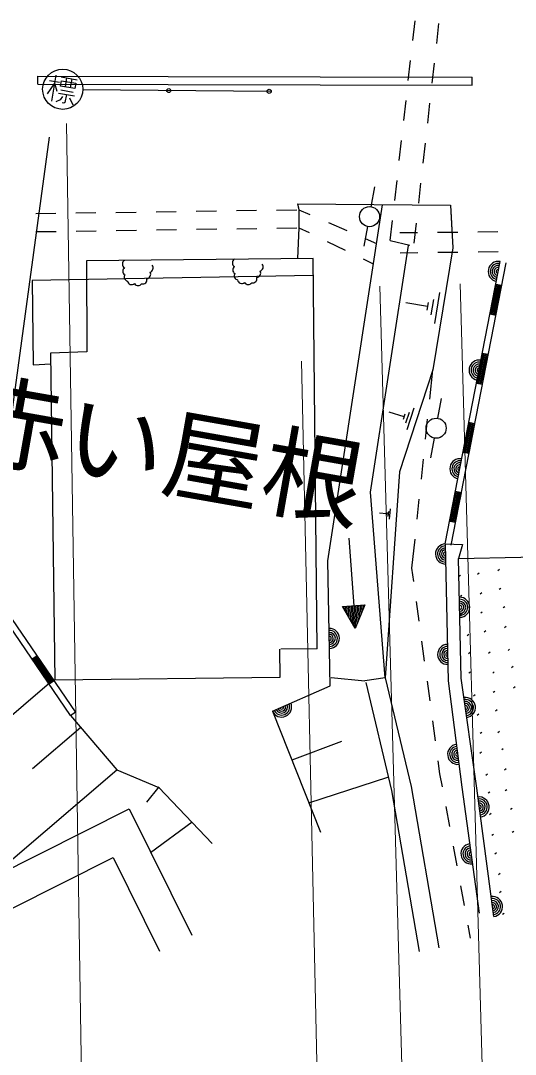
# Model space of a CAD drawing. Units: millimetres, scale not verified. Extents: x 40000 to 680000, y 20000 to 380000.
# Drawn here: x 117880 to 130198, y 258077 to 283793 of the extents above; entities that cross this region are included whole.
import ezdxf
from ezdxf.enums import TextEntityAlignment as Align

# ---------------------------------------------------------------- set-up
doc = ezdxf.new("R2010")
doc.units = ezdxf.units.MM
doc.header["$LTSCALE"] = 1000
for name, color, linetype, lineweight in [('M-BGD', 7, 'Continuous', 25), ('M-STR-HTXT', 7, 'Continuous', 13), ('M-STR-STRC', 7, 'Continuous', 25)]:
    doc.layers.add(name, color=color, linetype=linetype, lineweight=lineweight)
doc.styles.add('ＭＳ ゴシック', font='')
doc.styles.get('ＭＳ ゴシック').set_extended_font_data('MS Gothic')

msp = doc.modelspace()

# ---------------------------------------------------------------- linework, layer by layer
at = {"layer": 'M-BGD'}
for p, q in [((127644, 283297), (127700, 283793)), ((128241, 283229), (128297, 283726)), ((127532, 282303), (127588, 282800)), ((128128, 282236), (128184, 282732)), ((118311, 282210), (118311, 282410)), ((118311, 282410), (121555, 282404)), ((118759, 282437), (118646, 281792)), ((118888, 282393), (119290, 282322)), ((119024, 282369), (118985, 282145)), ((121555, 282404), (129125, 282386)), ((129125, 282186), (129125, 282386)), ((118311, 282210), (121555, 282204)), ((118724, 282235), (118542, 281974)), ((118602, 282305), (118844, 282262)), ((118716, 282225), (118727, 282225)), ((118724, 282235), (118782, 282043)), ((118873, 282165), (118896, 282299)), ((119229, 282102), (118873, 282165)), ((118896, 282299), (119252, 282237)), ((119156, 282346), (119117, 282122)), ((119252, 282237), (119229, 282102)), ((121555, 282204), (129125, 282186)), ((118819, 281992), (119218, 281922)), ((118919, 281906), (118861, 281827)), ((118879, 282073), (119191, 282018)), ((119018, 281957), (118983, 281760)), ((119095, 281877), (119180, 281699)), ((124118, 282034), (119428, 282069)), ((118861, 281827), (118759, 281773)), ((118958, 281738), (118916, 281746)), ((118983, 281760), (118958, 281738)), ((127420, 281309), (127476, 281806)), ((128016, 281242), (128072, 281739)), ((127308, 280315), (127364, 280812)), ((127904, 280248), (127960, 280745)), ((127196, 279322), (127252, 279819)), ((126612, 279164), (126699, 279656)), ((127792, 279254), (127848, 279751)), ((119254, 279009), (119754, 279017)), ((120254, 279024), (120754, 279031)), ((121254, 279039), (121754, 279046)), ((122254, 279053), (122754, 279060)), ((123254, 279068), (123754, 279075)), ((124254, 279082), (124754, 279090)), ((124775, 279233), (128585, 279204)), ((124775, 279233), (124795, 279135)), ((124775, 279233), (124804, 279090)), ((124804, 279090), (124811, 278641)), ((124804, 279090), (125084, 278969)), ((125528, 270352), (126887, 279215)), ((128585, 279204), (128629, 278423)), ((118254, 278995), (118754, 279002)), ((125542, 278769), (126001, 278570)), ((127083, 278322), (127140, 278825)), ((118261, 278545), (118761, 278552)), ((119261, 278559), (119761, 278567)), ((120261, 278574), (120761, 278581)), ((121261, 278589), (121761, 278596)), ((122261, 278603), (122761, 278611)), ((123261, 278618), (123760, 278625)), ((124260, 278632), (124760, 278640)), ((124811, 278641), (124772, 277875)), ((124811, 278641), (125061, 278520)), ((126438, 278179), (126525, 278671)), ((127764, 278517), (127323, 278513)), ((127680, 278261), (127736, 278758)), ((128764, 278527), (128264, 278522)), ((129764, 278537), (129264, 278532)), ((125511, 278302), (125961, 278084)), ((126459, 278370), (126739, 278248)), ((127083, 278322), (127569, 278204)), ((127769, 278017), (127328, 278013)), ((128769, 278027), (128269, 278022)), ((129769, 278038), (129269, 278032)), ((126411, 277867), (126662, 277746)), ((128454, 270775), (129819, 277799)), ((128601, 270746), (129967, 277770)), ((129595, 276490), (129739, 277226)), ((129625, 276484), (129768, 277220)), ((128310, 277034), (128182, 276262)), ((129654, 276478), (129797, 277215)), ((129684, 276473), (129827, 277209)), ((128014, 276686), (127474, 276776)), ((128030, 276783), (127998, 276590)), ((128162, 276860), (128098, 276474)), ((129262, 274772), (129405, 275508)), ((129291, 274766), (129434, 275503)), ((129320, 274761), (129464, 275497)), ((129350, 274755), (129493, 275491)), ((128066, 274378), (128143, 275107)), ((128270, 273900), (128357, 274393)), ((127674, 274151), (127500, 273617)), ((127427, 273936), (127053, 274057)), ((127449, 274003), (127405, 273869)), ((127551, 274043), (127464, 273776)), ((127962, 273384), (128014, 273881)), ((128928, 273054), (129071, 273790)), ((128957, 273048), (129100, 273785)), ((128987, 273043), (129130, 273779)), ((129016, 273037), (129159, 273773)), ((128096, 272915), (128183, 273408)), ((117953, 272696), (117947, 273195)), ((127858, 272389), (127910, 272886)), ((127753, 271395), (127805, 271892)), ((128594, 271336), (128737, 272073)), ((128623, 271331), (128766, 272067)), ((128653, 271325), (128796, 272061)), ((128682, 271319), (128825, 272055)), ((127037, 271586), (127025, 271458)), ((127082, 271647), (127058, 271390)), ((126993, 271526), (126812, 271542)), ((126995, 271558), (126990, 271493)), ((126055, 270920), (126174, 269236)), ((127625, 270168), (127701, 270897)), ((119124, 266509), (116642, 270136)), ((119248, 266594), (116851, 270096)), ((127669, 269842), (127625, 270168)), ((129256, 270025), (129297, 270053)), ((129762, 270118), (129803, 270146)), ((128795, 269971), (128830, 269995)), ((128829, 269475), (128870, 269503)), ((129325, 269536), (129366, 269565)), ((129794, 269647), (129835, 269675)), ((125893, 269217), (126454, 269256)), ((126454, 269256), (126213, 268675)), ((126326, 268946), (126305, 269246)), ((126358, 269024), (126342, 269248)), ((126390, 269101), (126379, 269251)), ((126422, 269179), (126417, 269254)), ((127804, 268851), (127737, 269346)), ((126213, 268675), (125893, 269217)), ((125936, 269144), (125931, 269219)), ((125978, 269072), (125968, 269222)), ((126021, 269000), (126005, 269224)), ((126064, 268928), (126043, 269227)), ((126107, 268856), (126080, 269230)), ((126149, 268784), (126118, 269232)), ((126192, 268711), (126155, 269235)), ((126229, 268714), (126192, 269238)), ((126261, 268791), (126230, 269240)), ((126294, 268869), (126267, 269243)), ((128834, 269027), (128875, 269056)), ((129336, 269057), (129376, 269086)), ((129898, 269190), (129939, 269219)), ((128999, 268500), (129040, 268528)), ((129421, 268589), (129462, 268618)), ((129925, 268698), (129966, 268727)), ((127939, 267860), (127872, 268355)), ((118663, 267342), (118239, 267961)), ((118688, 267359), (118264, 267978)), ((124328, 268153), (124335, 267453)), ((125261, 268162), (124361, 268153)), ((129031, 268052), (129072, 268080)), ((129532, 268060), (129573, 268089)), ((130016, 268126), (130057, 268155)), ((118613, 267308), (118190, 267927)), ((118638, 267325), (118215, 267944)), ((130105, 267702), (130145, 267731)), ((124335, 267453), (118728, 267383)), ((125611, 267455), (126449, 267369)), ((126961, 267446), (126449, 267369)), ((129039, 267566), (129080, 267594)), ((129634, 267563), (129675, 267591)), ((116422, 265460), (118600, 267323)), ((128075, 266869), (128007, 267365)), ((130150, 267199), (130191, 267227)), ((129160, 267000), (129201, 267029)), ((129648, 267086), (129689, 267115)), ((119124, 266509), (119248, 266594)), ((124149, 266617), (125345, 263601)), ((129251, 266518), (129292, 266547)), ((129705, 266624), (129746, 266653)), ((118174, 265187), (119381, 266218)), ((128210, 265878), (128142, 266374)), ((129319, 266068), (129360, 266096)), ((129764, 266085), (129805, 266114)), ((124637, 265405), (125881, 265867)), ((129858, 265657), (129899, 265686)), ((129313, 265573), (129354, 265602)), ((117625, 262887), (120273, 265152)), ((128322, 265056), (128277, 265383)), ((129932, 265156), (129973, 265185)), ((125053, 264336), (127021, 264974)), ((128383, 264731), (128322, 265056)), ((129465, 265025), (129506, 265053)), ((121320, 264729), (121013, 264354)), ((129946, 264639), (129987, 264668)), ((129520, 264582), (129561, 264610)), ((120586, 264182), (122145, 261042)), ((128566, 263747), (128474, 264239)), ((130076, 264177), (130117, 264205)), ((122149, 263849), (121115, 263090)), ((129555, 264046), (129596, 264075)), ((130116, 263602), (130157, 263631)), ((129615, 263529), (129656, 263557)), ((128749, 262764), (128658, 263256)), ((129691, 263066), (129732, 263095)), ((120182, 262972), (121339, 260642)), ((129777, 262552), (129818, 262581)), ((128933, 261781), (128841, 262273)), ((129808, 262105), (129849, 262134)), ((129880, 261561), (129921, 261590)), ((129085, 260964), (129024, 261290))]:
    msp.add_line(p, q, dxfattribs=at)
for points in [[(124775, 279233), (128585, 279204), (128645, 278140), (128143, 275107), (127317, 272568), (126961, 267446)], [(126961, 267446), (126595, 272059), (127542, 278201)], [(125261, 268162), (125163, 277876), (119521, 277819), (119529, 275558), (118626, 275525), (118728, 267383)], [(103319, 277698), (105028, 273470), (108562, 265515), (109845, 263094), (111678, 259710), (120586, 264182)], [(102485, 277360), (104237, 273129), (107827, 265141), (109051, 262669), (111302, 258514), (120182, 262972)], [(125168, 277454), (118170, 277331), (118195, 275229), (118630, 275258)], [(128454, 270775), (128529, 267371), (128866, 264726), (129297, 261587)], [(128454, 270775), (128884, 270764), (128785, 270409)], [(128785, 270409), (131884, 270481), (135222, 270699)], [(124149, 266617), (125589, 267247), (125528, 270352)], [(129662, 261504), (129236, 264696), (128853, 267435), (128785, 270409)], [(126961, 267446), (127602, 264743), (128297, 260724)], [(126474, 267330), (127112, 264642), (127805, 260639)], [(119124, 266509), (120273, 265152), (121321, 264717), (122652, 263321)]]:
    msp.add_lwpolyline(points, dxfattribs=at)
for points in [[(129566, 276496), (129713, 276467), (129856, 277203), (129709, 277232)], [(129232, 274778), (129379, 274749), (129522, 275485), (129375, 275514)], [(128898, 273060), (129045, 273031), (129189, 273767), (129041, 273796)], [(128564, 271342), (128712, 271313), (128855, 272050), (128707, 272078)], [(118589, 267291), (118712, 267376), (118289, 267995), (118165, 267910)]]:
    msp.add_lwpolyline(points, close=True, dxfattribs=at)
for centre, radius in [((118928, 282087), 500), ((121568, 282054), 50), ((124068, 282035), 50), ((126568, 278917), 250), ((128226, 273654), 250)]:
    msp.add_circle(centre, radius, dxfattribs=at)
for centre, radius, start, end in [((120518, 277739), 105, 121.6965, 240.3117), ((123258, 277767), 105, 121.6965, 240.3117), ((123814, 277665), 105, 285.5816, 41.8362), ((129772, 277553), 250, 79.0001, 259.0001), ((129772, 277553), 200, 79.0001, 259.0001), ((120527, 277563), 105, 125.4217, 238.9788), ((121013, 277481), 105, 274.4761, 31.842), ((121074, 277637), 105, 285.5816, 41.8362), ((123267, 277590), 105, 125.4217, 238.9788), ((123303, 277447), 105, 149.4472, 259.0234), ((123753, 277508), 105, 274.4761, 31.842), ((129772, 277553), 150, 79.0001, 259.0001), ((129772, 277553), 100, 79.0001, 259.0001), ((129772, 277553), 50, 79.0001, 259.0001), ((129772, 277553), 50, 79.0001, 259.0001), ((120563, 277419), 105, 149.4472, 259.0234), ((120647, 277330), 105, 187.5636, 311.1495), ((120806, 277306), 105, 211.4806, 325.9243), ((120920, 277348), 105, 255.1162, 15.1923), ((123387, 277357), 105, 187.5636, 311.1495), ((123546, 277333), 105, 211.4806, 325.9243), ((123660, 277376), 105, 255.1162, 15.1923), ((129295, 275099), 250, 79.0001, 259.0001), ((129295, 275099), 200, 79.0001, 259.0001), ((129295, 275099), 150, 79.0001, 259.0001), ((129295, 275099), 100, 79.0001, 259.0001), ((129295, 275099), 50, 79.0001, 259.0001), ((129295, 275099), 50, 79.0001, 259.0001), ((128818, 272645), 250, 79.0001, 259.0001), ((128818, 272645), 200, 79.0001, 259.0001), ((128818, 272645), 150, 79.0001, 259.0001), ((128818, 272645), 100, 79.0001, 259.0001), ((128818, 272645), 50, 79.0001, 259.0001), ((128818, 272645), 50, 79.0001, 259.0001), ((128460, 270525), 250, 91.2584, 271.2584), ((128460, 270525), 200, 91.2584, 271.2584), ((128460, 270525), 150, 91.2584, 271.2584), ((128460, 270525), 100, 91.2584, 271.2584), ((128460, 270525), 50, 91.2584, 271.2584), ((128460, 270525), 50, 91.2584, 271.2584), ((128813, 269199), 250, 271.3032, 91.3032), ((128813, 269199), 200, 271.3032, 91.3032), ((128813, 269199), 150, 271.3032, 91.3032), ((128813, 269199), 100, 271.3032, 91.3032), ((128813, 269199), 50, 271.3032, 91.3032), ((128813, 269199), 50, 271.3032, 91.3032), ((125566, 268425), 250, 271.1176, 91.1176), ((125566, 268425), 200, 271.1176, 91.1176), ((125566, 268425), 150, 271.1176, 91.1176), ((125566, 268425), 100, 271.1176, 91.1176), ((125566, 268425), 50, 271.1176, 91.1176), ((125566, 268425), 50, 271.1176, 91.1176), ((128514, 268026), 250, 91.2584, 271.2584), ((128514, 268026), 200, 91.2584, 271.2584), ((128514, 268026), 150, 91.2584, 271.2584), ((128514, 268026), 100, 91.2584, 271.2584), ((128514, 268026), 50, 91.2584, 271.2584), ((128514, 268026), 50, 91.2584, 271.2584), ((128955, 266706), 250, 277.9562, 97.9562), ((124378, 266717), 250, 203.6244, 23.6244), ((124378, 266717), 200, 203.6244, 23.6244), ((124378, 266717), 150, 203.6244, 23.6244), ((124378, 266717), 100, 203.6244, 23.6244), ((124378, 266717), 50, 203.6244, 23.6244), ((124378, 266717), 50, 203.6244, 23.6244), ((128955, 266706), 200, 277.9562, 97.9562), ((128955, 266706), 150, 277.9562, 97.9562), ((128955, 266706), 100, 277.9562, 97.9562), ((128955, 266706), 50, 277.9562, 97.9562), ((128955, 266706), 50, 277.9562, 97.9562), ((128762, 265541), 250, 97.2636, 277.2636), ((128762, 265541), 200, 97.2636, 277.2636), ((128762, 265541), 150, 97.2636, 277.2636), ((128762, 265541), 100, 97.2636, 277.2636), ((128762, 265541), 50, 97.2636, 277.2636), ((128762, 265541), 50, 97.2636, 277.2636), ((129298, 264230), 250, 277.6126, 97.6126), ((129298, 264230), 200, 277.6126, 97.6126), ((129298, 264230), 150, 277.6126, 97.6126), ((129298, 264230), 100, 277.6126, 97.6126), ((129298, 264230), 50, 277.6126, 97.6126), ((129298, 264230), 50, 277.6126, 97.6126), ((129094, 263063), 250, 97.8207, 277.8207), ((129094, 263063), 200, 97.8207, 277.8207), ((129094, 263063), 150, 97.8207, 277.8207), ((129094, 263063), 100, 97.8207, 277.8207), ((129094, 263063), 50, 97.8207, 277.8207), ((129094, 263063), 50, 97.8207, 277.8207), ((129629, 261752), 250, 277.6126, 97.6126), ((129629, 261752), 200, 277.6126, 97.6126), ((129629, 261752), 150, 277.6126, 97.6126), ((129629, 261752), 100, 277.6126, 97.6126), ((129629, 261752), 50, 277.6126, 97.6126), ((129629, 261752), 50, 277.6126, 97.6126)]:
    msp.add_arc(centre, radius, start, end, dxfattribs=at)
at = {"layer": 'M-STR-HTXT'}
for p, q in [((119024, 281235), (119493, 250929)), ((128825, 277243), (130119, 231202)), ((126826, 277187), (127555, 251248)), ((124874, 275320), (125855, 230696))]:
    msp.add_line(p, q, dxfattribs=at)
at = {"layer": 'M-STR-STRC'}
msp.add_line((118594, 280891), (110645, 222824), dxfattribs=at)

# ---------------------------------------------------------------- texts
at = {"layer": 'M-BGD', "style": 'ＭＳ ゴシック'}
msp.add_text('赤い屋根', height=1833, rotation=350, dxfattribs=at).set_placement((121473, 273082), align=Align.MIDDLE_CENTER)

doc.saveas('drawing.dxf')
